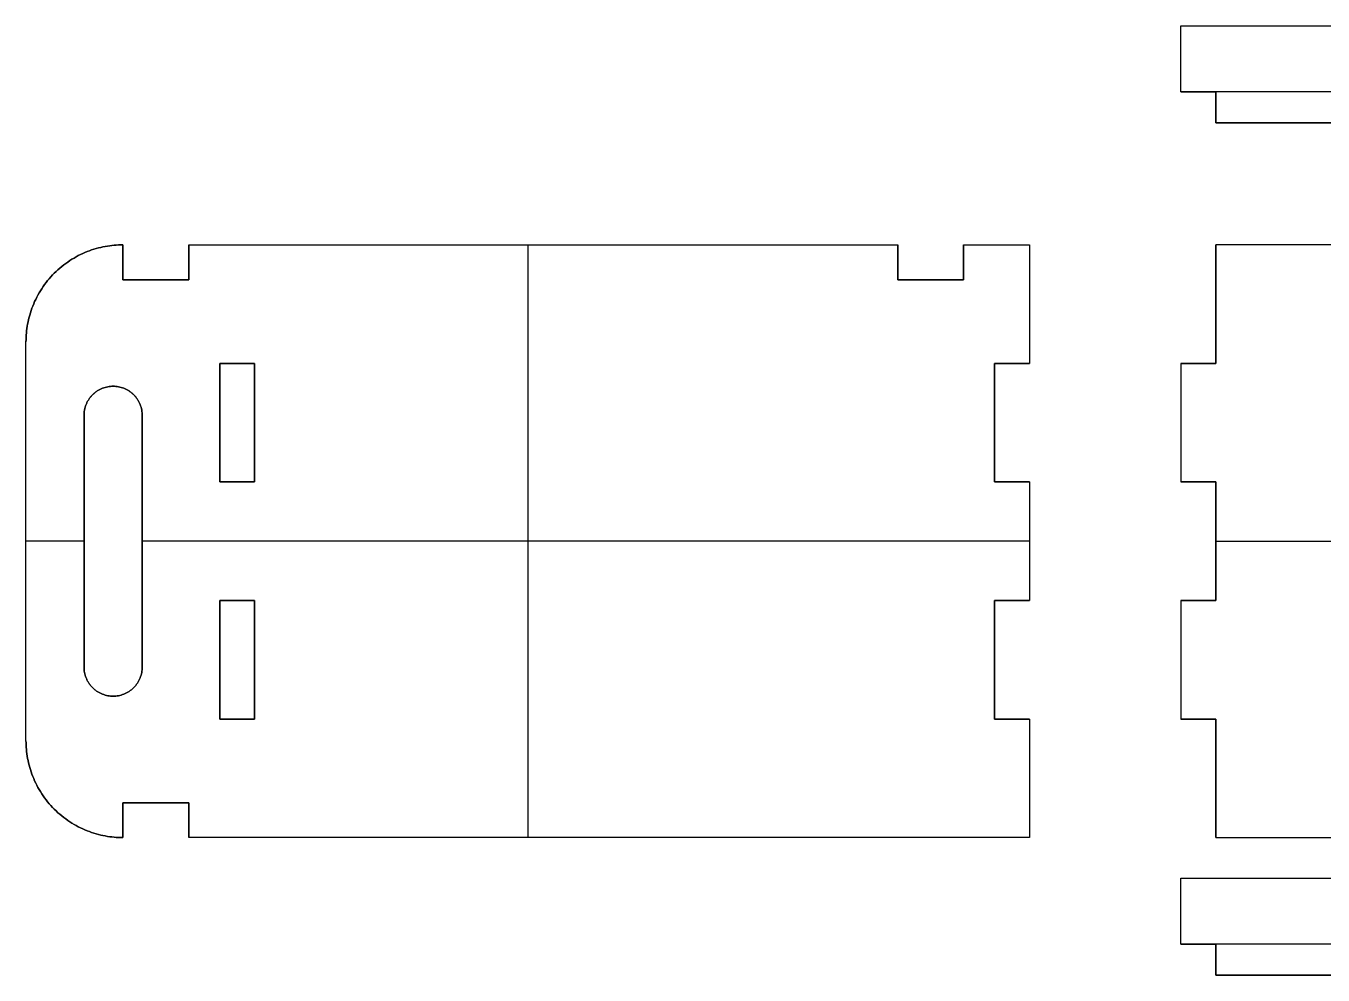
# Model space of a CAD drawing. Header units: millimetres. Extents: x -9556 to -1947, y -3269 to 306.
# Drawn here: x -4386 to -3716, y -1356 to -866 of the extents above; entities that cross this region are included whole.
import ezdxf

# ---------------------------------------------------------------- set-up
doc = ezdxf.new("R2010")
doc.units = ezdxf.units.MM
doc.header["$MEASUREMENT"] = 0
doc.layers.add('2 TRAY TROLLEY$PARTS LAID OUT$TROLLY', color=7, linetype='Continuous', true_color=0x000000)

msp = doc.modelspace()

# ---------------------------------------------------------------- linework, layer by layer
at = {"layer": '2 TRAY TROLLEY$PARTS LAID OUT$TROLLY', "color": 6, "true_color": 0xff00ff}
for p, q in [((-3789.66, -866.5, -41), (-3023.66, -866.5, -41)), ((-3789.66, -900.5, -41), (-3789.66, -866.5, -41)), ((-3041.66, -900.5, -50), (-3771.66, -900.5, -50)), ((-3041.66, -900.5, -32), (-3771.66, -900.5, -32)), ((-3771.66, -916.5, -39.77), (-3690.55, -916.5, -39.77)), ((-3731.11, -916.5, -32), (-3731.11, -916.5, -50)), ((-3789.66, -1306.47, -41), (-3023.66, -1306.47, -41)), ((-3789.66, -1340.47, -41), (-3789.66, -1306.47, -41)), ((-3041.66, -1340.47, -50), (-3771.66, -1340.47, -50)), ((-3041.66, -1340.47, -32), (-3771.66, -1340.47, -32)), ((-3771.66, -1356.47, -39.77), (-3690.55, -1356.47, -39.77)), ((-3731.11, -1356.47, -32), (-3731.11, -1356.47, -50))]:
    msp.add_line(p, q, dxfattribs=at)
at = {"layer": '2 TRAY TROLLEY$PARTS LAID OUT$TROLLY', "color": 96, "true_color": 0x007f00}
for p, q in [((-4335.91, -979.5, -32), (-4335.91, -979.5, -50)), ((-4301.91, -979.5, -41), (-3935.91, -979.5, -41)), ((-4126.91, -979.5, -50), (-4126.91, -1285.5, -50)), ((-4126.91, -979.5, -32), (-4126.91, -1285.5, -32)), ((-4126.91, -979.5, -50), (-4126.91, -979.5, -32)), ((-3901.91, -979.5, -41), (-3867.91, -979.5, -41)), ((-4335.91, -988.5, -50), (-4335.91, -988.5, -32)), ((-4301.91, -988.5, -50), (-4301.91, -988.5, -32)), ((-3935.91, -988.5, -50), (-3935.91, -988.5, -32)), ((-3901.91, -988.5, -50), (-3901.91, -988.5, -32)), ((-4335.91, -997.5, -32), (-4335.91, -997.5, -50)), ((-4318.91, -997.5, -50), (-4318.91, -997.5, -32)), ((-4301.91, -997.5, -50), (-4301.91, -997.5, -32)), ((-3935.91, -997.5, -32), (-3935.91, -997.5, -50)), ((-3918.91, -997.5, -50), (-3918.91, -997.5, -32)), ((-3901.91, -997.5, -50), (-3901.91, -997.5, -32)), ((-4285.91, -1040.7, -32), (-4285.91, -1040.7, -50)), ((-4276.91, -1040.7, -32), (-4276.91, -1040.7, -50)), ((-4267.91, -1040.7, -50), (-4267.91, -1040.7, -32)), ((-3885.91, -1040.7, -32), (-3885.91, -1040.7, -50)), ((-3876.91, -1040.7, -32), (-3876.91, -1040.7, -50)), ((-4285.91, -1071.3, -32), (-4285.91, -1071.3, -50)), ((-4267.91, -1071.3, -32), (-4267.91, -1071.3, -50)), ((-3885.91, -1071.3, -32), (-3885.91, -1071.3, -50)), ((-4285.91, -1101.9, -50), (-4285.91, -1101.9, -32)), ((-4276.91, -1101.9, -32), (-4276.91, -1101.9, -50)), ((-4267.91, -1101.9, -50), (-4267.91, -1101.9, -32)), ((-3885.91, -1101.9, -50), (-3885.91, -1101.9, -32)), ((-3876.91, -1101.9, -32), (-3876.91, -1101.9, -50)), ((-4355.91, -1132.5, -50), (-4385.91, -1132.5, -50)), ((-4355.91, -1132.5, -32), (-4385.91, -1132.5, -32)), ((-3867.91, -1132.5, -50), (-4325.91, -1132.5, -50)), ((-3867.91, -1132.5, -32), (-4325.91, -1132.5, -32)), ((-4285.91, -1163.1, -50), (-4285.91, -1163.1, -32)), ((-4276.91, -1163.1, -32), (-4276.91, -1163.1, -50)), ((-4267.91, -1163.1, -50), (-4267.91, -1163.1, -32)), ((-3885.91, -1163.1, -50), (-3885.91, -1163.1, -32)), ((-3876.91, -1163.1, -32), (-3876.91, -1163.1, -50)), ((-4285.91, -1193.7, -32), (-4285.91, -1193.7, -50)), ((-4267.91, -1193.7, -32), (-4267.91, -1193.7, -50)), ((-3885.91, -1193.7, -32), (-3885.91, -1193.7, -50)), ((-4285.91, -1224.3, -50), (-4285.91, -1224.3, -32)), ((-4276.91, -1224.3, -32), (-4276.91, -1224.3, -50)), ((-4267.91, -1224.3, -32), (-4267.91, -1224.3, -50)), ((-3885.91, -1224.3, -50), (-3885.91, -1224.3, -32)), ((-3876.91, -1224.3, -32), (-3876.91, -1224.3, -50)), ((-4335.91, -1267.5, -32), (-4335.91, -1267.5, -50)), ((-4318.91, -1267.5, -50), (-4318.91, -1267.5, -32)), ((-4301.91, -1267.5, -50), (-4301.91, -1267.5, -32)), ((-4335.91, -1276.5, -50), (-4335.91, -1276.5, -32)), ((-4301.91, -1276.5, -50), (-4301.91, -1276.5, -32)), ((-4335.91, -1285.5, -32), (-4335.91, -1285.5, -50)), ((-3867.91, -1285.5, -41), (-4301.91, -1285.5, -41)), ((-4126.91, -1285.5, -50), (-4126.91, -1285.5, -32))]:
    msp.add_line(p, q, dxfattribs=at)
at = {"layer": '2 TRAY TROLLEY$PARTS LAID OUT$TROLLY', "color": 5, "true_color": 0x0000ff}
for p, q in [((-3690.55, -979.5, -41), (-3771.66, -979.5, -41)), ((-3771.66, -1132.5, -32), (-3041.66, -1132.5, -32)), ((-3771.66, -1132.5, -50), (-3041.66, -1132.5, -50)), ((-3771.66, -1285.5, -41), (-3041.66, -1285.5, -41))]:
    msp.add_line(p, q, dxfattribs=at)
at = {"layer": '2 TRAY TROLLEY$PARTS LAID OUT$TROLLY', "color": 6, "true_color": 0xff00ff}
for points in [[(-3789.66, -866.5, -32), (-3789.66, -866.5, -41), (-3789.66, -866.5, -50)], [(-3789.66, -866.5, -32), (-3406.66, -866.5, -32), (-3023.66, -866.5, -32)], [(-3789.66, -866.5, -50), (-3406.66, -866.5, -50), (-3023.66, -866.5, -50)], [(-3789.66, -900.5, -32), (-3789.66, -883.5, -32), (-3789.66, -866.5, -32)], [(-3789.66, -900.5, -50), (-3789.66, -883.5, -50), (-3789.66, -866.5, -50)], [(-3789.66, -900.5, -32), (-3789.66, -900.5, -41), (-3789.66, -900.5, -50)], [(-3789.66, -900.5, -50), (-3780.66, -900.5, -50), (-3771.66, -900.5, -50)], [(-3771.66, -900.5, -32), (-3780.66, -900.5, -32), (-3789.66, -900.5, -32)], [(-3771.66, -900.5, -32), (-3771.66, -908.5, -32), (-3771.66, -916.5, -32)], [(-3771.66, -900.5, -50), (-3771.66, -900.5, -41), (-3771.66, -900.5, -32)], [(-3771.66, -916.5, -50), (-3771.66, -908.5, -50), (-3771.66, -900.5, -50)], [(-3771.66, -916.5, -32), (-3771.66, -916.5, -41), (-3771.66, -916.5, -50)], [(-3771.66, -916.5, -50), (-3731.11, -916.5, -50), (-3690.55, -916.5, -50)], [(-3690.55, -916.5, -32), (-3731.11, -916.5, -32), (-3771.66, -916.5, -32)], [(-3789.66, -1306.47, -32), (-3789.66, -1306.47, -41), (-3789.66, -1306.47, -50)], [(-3789.66, -1306.47, -32), (-3406.66, -1306.47, -32), (-3023.66, -1306.47, -32)], [(-3789.66, -1306.47, -50), (-3406.66, -1306.47, -50), (-3023.66, -1306.47, -50)], [(-3789.66, -1340.47, -32), (-3789.66, -1323.47, -32), (-3789.66, -1306.47, -32)], [(-3789.66, -1340.47, -50), (-3789.66, -1323.47, -50), (-3789.66, -1306.47, -50)], [(-3789.66, -1340.47, -32), (-3789.66, -1340.47, -41), (-3789.66, -1340.47, -50)], [(-3789.66, -1340.47, -50), (-3780.66, -1340.47, -50), (-3771.66, -1340.47, -50)], [(-3771.66, -1340.47, -32), (-3780.66, -1340.47, -32), (-3789.66, -1340.47, -32)], [(-3771.66, -1340.47, -32), (-3771.66, -1348.47, -32), (-3771.66, -1356.47, -32)], [(-3771.66, -1340.47, -50), (-3771.66, -1340.47, -41), (-3771.66, -1340.47, -32)], [(-3771.66, -1356.47, -50), (-3771.66, -1348.47, -50), (-3771.66, -1340.47, -50)], [(-3771.66, -1356.47, -32), (-3771.66, -1356.47, -41), (-3771.66, -1356.47, -50)], [(-3771.66, -1356.47, -50), (-3731.11, -1356.47, -50), (-3690.55, -1356.47, -50)], [(-3690.55, -1356.47, -32), (-3731.11, -1356.47, -32), (-3771.66, -1356.47, -32)]]:
    msp.add_open_spline(points, degree=2, dxfattribs=at)
at = {"layer": '2 TRAY TROLLEY$PARTS LAID OUT$TROLLY', "color": 96, "true_color": 0x007f00}
for points in [[(-4335.91, -979.5, -50), (-4385.91, -979.5, -50), (-4385.91, -1029.5, -50)], [(-4385.91, -1029.5, -32), (-4385.91, -979.5, -32), (-4335.91, -979.5, -32)], [(-4385.91, -1029.5, -41), (-4385.91, -979.5, -41), (-4335.91, -979.5, -41)], [(-4385.91, -1235.5, -50), (-4385.91, -1285.5, -50), (-4335.91, -1285.5, -50)], [(-4335.91, -1285.5, -32), (-4385.91, -1285.5, -32), (-4385.91, -1235.5, -32)], [(-4335.91, -1285.5, -41), (-4385.91, -1285.5, -41), (-4385.91, -1235.5, -41)]]:
    msp.add_rational_spline(points, [1, 0.707106781187, 1], degree=2, dxfattribs=at)
for points in [[(-4335.91, -997.5, -50), (-4335.91, -988.5, -50), (-4335.91, -979.5, -50)], [(-4335.91, -979.5, -32), (-4335.91, -988.5, -32), (-4335.91, -997.5, -32)], [(-4301.91, -979.5, -50), (-4301.91, -988.5, -50), (-4301.91, -997.5, -50)], [(-4301.91, -997.5, -32), (-4301.91, -988.5, -32), (-4301.91, -979.5, -32)], [(-4301.91, -979.5, -32), (-4301.91, -979.5, -41), (-4301.91, -979.5, -50)], [(-4301.91, -979.5, -50), (-4118.91, -979.5, -50), (-3935.91, -979.5, -50)], [(-4301.91, -979.5, -32), (-4118.91, -979.5, -32), (-3935.91, -979.5, -32)], [(-3935.91, -979.5, -32), (-3935.91, -979.5, -41), (-3935.91, -979.5, -50)], [(-3935.91, -997.5, -50), (-3935.91, -988.5, -50), (-3935.91, -979.5, -50)], [(-3935.91, -979.5, -32), (-3935.91, -988.5, -32), (-3935.91, -997.5, -32)], [(-3901.91, -979.5, -32), (-3901.91, -979.5, -41), (-3901.91, -979.5, -50)], [(-3901.91, -979.5, -50), (-3901.91, -988.5, -50), (-3901.91, -997.5, -50)], [(-3901.91, -997.5, -32), (-3901.91, -988.5, -32), (-3901.91, -979.5, -32)], [(-3901.91, -979.5, -50), (-3884.91, -979.5, -50), (-3867.91, -979.5, -50)], [(-3901.91, -979.5, -32), (-3884.91, -979.5, -32), (-3867.91, -979.5, -32)], [(-3867.91, -979.5, -50), (-3867.91, -1010.1, -50), (-3867.91, -1040.7, -50)], [(-3867.91, -979.5, -32), (-3867.91, -1010.1, -32), (-3867.91, -1040.7, -32)], [(-3867.91, -979.5, -50), (-3867.91, -979.5, -41), (-3867.91, -979.5, -32)], [(-3867.91, -979.5, -41), (-3867.91, -1010.1, -41), (-3867.91, -1040.7, -41)], [(-4371.27, -994.14, -32), (-4371.27, -994.14, -41), (-4371.27, -994.14, -50)], [(-4301.91, -997.5, -50), (-4318.91, -997.5, -50), (-4335.91, -997.5, -50)], [(-4335.91, -997.5, -32), (-4318.91, -997.5, -32), (-4301.91, -997.5, -32)], [(-3901.91, -997.5, -50), (-3918.91, -997.5, -50), (-3935.91, -997.5, -50)], [(-3935.91, -997.5, -32), (-3918.91, -997.5, -32), (-3901.91, -997.5, -32)], [(-4385.91, -1235.5, -50), (-4385.91, -1132.5, -50), (-4385.91, -1029.5, -50)], [(-4385.91, -1235.5, -32), (-4385.91, -1132.5, -32), (-4385.91, -1029.5, -32)], [(-4385.91, -1029.5, -32), (-4385.91, -1029.5, -41), (-4385.91, -1029.5, -50)], [(-4385.91, -1235.5, -41), (-4385.91, -1132.5, -41), (-4385.91, -1029.5, -41)], [(-4285.91, -1040.7, -50), (-4276.91, -1040.7, -50), (-4267.91, -1040.7, -50)], [(-4285.91, -1101.9, -50), (-4285.91, -1071.3, -50), (-4285.91, -1040.7, -50)], [(-4267.91, -1040.7, -32), (-4276.91, -1040.7, -32), (-4285.91, -1040.7, -32)], [(-4285.91, -1040.7, -32), (-4285.91, -1071.3, -32), (-4285.91, -1101.9, -32)], [(-4267.91, -1040.7, -50), (-4267.91, -1071.3, -50), (-4267.91, -1101.9, -50)], [(-4267.91, -1101.9, -32), (-4267.91, -1071.3, -32), (-4267.91, -1040.7, -32)], [(-3885.91, -1040.7, -50), (-3876.91, -1040.7, -50), (-3867.91, -1040.7, -50)], [(-3885.91, -1101.9, -50), (-3885.91, -1071.3, -50), (-3885.91, -1040.7, -50)], [(-3867.91, -1040.7, -32), (-3876.91, -1040.7, -32), (-3885.91, -1040.7, -32)], [(-3885.91, -1040.7, -32), (-3885.91, -1071.3, -32), (-3885.91, -1101.9, -32)], [(-3867.91, -1040.7, -50), (-3867.91, -1040.7, -41), (-3867.91, -1040.7, -32)], [(-4340.91, -1052.5, -50), (-4340.91, -1052.5, -41), (-4340.91, -1052.5, -32)], [(-4355.91, -1197.5, -50), (-4355.91, -1132.5, -50), (-4355.91, -1067.5, -50)], [(-4355.91, -1067.5, -32), (-4355.91, -1132.5, -32), (-4355.91, -1197.5, -32)], [(-4355.91, -1067.5, -50), (-4355.91, -1067.5, -41), (-4355.91, -1067.5, -32)], [(-4325.91, -1067.5, -50), (-4325.91, -1132.5, -50), (-4325.91, -1197.5, -50)], [(-4325.91, -1197.5, -32), (-4325.91, -1132.5, -32), (-4325.91, -1067.5, -32)], [(-4325.91, -1067.5, -50), (-4325.91, -1067.5, -41), (-4325.91, -1067.5, -32)], [(-4267.91, -1101.9, -50), (-4276.91, -1101.9, -50), (-4285.91, -1101.9, -50)], [(-4285.91, -1101.9, -32), (-4276.91, -1101.9, -32), (-4267.91, -1101.9, -32)], [(-3867.91, -1101.9, -50), (-3876.91, -1101.9, -50), (-3885.91, -1101.9, -50)], [(-3885.91, -1101.9, -32), (-3876.91, -1101.9, -32), (-3867.91, -1101.9, -32)], [(-3867.91, -1101.9, -50), (-3867.91, -1101.9, -41), (-3867.91, -1101.9, -32)], [(-3867.91, -1101.9, -50), (-3867.91, -1132.5, -50), (-3867.91, -1163.1, -50)], [(-3867.91, -1101.9, -32), (-3867.91, -1132.5, -32), (-3867.91, -1163.1, -32)], [(-3867.91, -1101.9, -41), (-3867.91, -1132.5, -41), (-3867.91, -1163.1, -41)], [(-4385.91, -1132.5, -50), (-4385.91, -1132.5, -41), (-4385.91, -1132.5, -32)], [(-4355.91, -1132.5, -50), (-4355.91, -1132.5, -41), (-4355.91, -1132.5, -32)], [(-4325.91, -1132.5, -50), (-4325.91, -1132.5, -41), (-4325.91, -1132.5, -32)], [(-3867.91, -1132.5, -50), (-3867.91, -1132.5, -41), (-3867.91, -1132.5, -32)], [(-4285.91, -1224.3, -50), (-4285.91, -1193.7, -50), (-4285.91, -1163.1, -50)], [(-4285.91, -1163.1, -50), (-4276.91, -1163.1, -50), (-4267.91, -1163.1, -50)], [(-4285.91, -1163.1, -32), (-4285.91, -1193.7, -32), (-4285.91, -1224.3, -32)], [(-4267.91, -1163.1, -32), (-4276.91, -1163.1, -32), (-4285.91, -1163.1, -32)], [(-4267.91, -1163.1, -50), (-4267.91, -1193.7, -50), (-4267.91, -1224.3, -50)], [(-4267.91, -1224.3, -32), (-4267.91, -1193.7, -32), (-4267.91, -1163.1, -32)], [(-3885.91, -1224.3, -50), (-3885.91, -1193.7, -50), (-3885.91, -1163.1, -50)], [(-3885.91, -1163.1, -50), (-3876.91, -1163.1, -50), (-3867.91, -1163.1, -50)], [(-3885.91, -1163.1, -32), (-3885.91, -1193.7, -32), (-3885.91, -1224.3, -32)], [(-3867.91, -1163.1, -32), (-3876.91, -1163.1, -32), (-3885.91, -1163.1, -32)], [(-3867.91, -1163.1, -50), (-3867.91, -1163.1, -41), (-3867.91, -1163.1, -32)], [(-4355.91, -1197.5, -50), (-4355.91, -1197.5, -41), (-4355.91, -1197.5, -32)], [(-4325.91, -1197.5, -50), (-4325.91, -1197.5, -41), (-4325.91, -1197.5, -32)], [(-4340.91, -1212.5, -50), (-4340.91, -1212.5, -41), (-4340.91, -1212.5, -32)], [(-4267.91, -1224.3, -50), (-4276.91, -1224.3, -50), (-4285.91, -1224.3, -50)], [(-4285.91, -1224.3, -32), (-4276.91, -1224.3, -32), (-4267.91, -1224.3, -32)], [(-3867.91, -1224.3, -50), (-3876.91, -1224.3, -50), (-3885.91, -1224.3, -50)], [(-3885.91, -1224.3, -32), (-3876.91, -1224.3, -32), (-3867.91, -1224.3, -32)], [(-3867.91, -1224.3, -32), (-3867.91, -1224.3, -41), (-3867.91, -1224.3, -50)], [(-3867.91, -1224.3, -50), (-3867.91, -1254.9, -50), (-3867.91, -1285.5, -50)], [(-3867.91, -1224.3, -32), (-3867.91, -1254.9, -32), (-3867.91, -1285.5, -32)], [(-3867.91, -1224.3, -41), (-3867.91, -1254.9, -41), (-3867.91, -1285.5, -41)], [(-4385.91, -1235.5, -32), (-4385.91, -1235.5, -41), (-4385.91, -1235.5, -50)], [(-4371.27, -1270.85, -32), (-4371.27, -1270.85, -41), (-4371.27, -1270.85, -50)], [(-4335.91, -1267.5, -50), (-4318.91, -1267.5, -50), (-4301.91, -1267.5, -50)], [(-4335.91, -1285.5, -50), (-4335.91, -1276.5, -50), (-4335.91, -1267.5, -50)], [(-4301.91, -1267.5, -32), (-4318.91, -1267.5, -32), (-4335.91, -1267.5, -32)], [(-4335.91, -1267.5, -32), (-4335.91, -1276.5, -32), (-4335.91, -1285.5, -32)], [(-4301.91, -1267.5, -50), (-4301.91, -1276.5, -50), (-4301.91, -1285.5, -50)], [(-4301.91, -1285.5, -32), (-4301.91, -1276.5, -32), (-4301.91, -1267.5, -32)], [(-3867.91, -1285.5, -50), (-4084.91, -1285.5, -50), (-4301.91, -1285.5, -50)], [(-3867.91, -1285.5, -32), (-4084.91, -1285.5, -32), (-4301.91, -1285.5, -32)], [(-4301.91, -1285.5, -32), (-4301.91, -1285.5, -41), (-4301.91, -1285.5, -50)], [(-3867.91, -1285.5, -50), (-3867.91, -1285.5, -41), (-3867.91, -1285.5, -32)]]:
    msp.add_open_spline(points, degree=2, dxfattribs=at)
at = {"layer": '2 TRAY TROLLEY$PARTS LAID OUT$TROLLY', "color": 5, "true_color": 0x0000ff}
for points in [[(-3771.66, -979.5, -32), (-3771.66, -1010.1, -32), (-3771.66, -1040.7, -32)], [(-3771.66, -1040.7, -50), (-3771.66, -1010.1, -50), (-3771.66, -979.5, -50)], [(-3771.66, -979.5, -32), (-3771.66, -979.5, -41), (-3771.66, -979.5, -50)], [(-3690.55, -979.5, -32), (-3731.11, -979.5, -32), (-3771.66, -979.5, -32)], [(-3690.55, -979.5, -50), (-3731.11, -979.5, -50), (-3771.66, -979.5, -50)], [(-3771.66, -1010.1, -32), (-3771.66, -1010.1, -41), (-3771.66, -1010.1, -50)], [(-3771.66, -1040.7, -32), (-3780.66, -1040.7, -32), (-3789.66, -1040.7, -32)], [(-3789.66, -1040.7, -50), (-3780.66, -1040.7, -50), (-3771.66, -1040.7, -50)], [(-3789.66, -1040.7, -32), (-3789.66, -1040.7, -41), (-3789.66, -1040.7, -50)], [(-3789.66, -1040.7, -32), (-3789.66, -1071.3, -32), (-3789.66, -1101.9, -32)], [(-3789.66, -1040.7, -50), (-3789.66, -1071.3, -50), (-3789.66, -1101.9, -50)], [(-3789.66, -1040.7, -41), (-3789.66, -1071.3, -41), (-3789.66, -1101.9, -41)], [(-3771.66, -1040.7, -32), (-3771.66, -1040.7, -41), (-3771.66, -1040.7, -50)], [(-3789.66, -1101.9, -32), (-3780.66, -1101.9, -32), (-3771.66, -1101.9, -32)], [(-3771.66, -1101.9, -50), (-3780.66, -1101.9, -50), (-3789.66, -1101.9, -50)], [(-3789.66, -1101.9, -50), (-3789.66, -1101.9, -41), (-3789.66, -1101.9, -32)], [(-3771.66, -1101.9, -32), (-3771.66, -1132.5, -32), (-3771.66, -1163.1, -32)], [(-3771.66, -1163.1, -50), (-3771.66, -1132.5, -50), (-3771.66, -1101.9, -50)], [(-3771.66, -1101.9, -32), (-3771.66, -1101.9, -41), (-3771.66, -1101.9, -50)], [(-3771.66, -1132.5, -32), (-3771.66, -1132.5, -41), (-3771.66, -1132.5, -50)], [(-3771.66, -1163.1, -32), (-3780.66, -1163.1, -32), (-3789.66, -1163.1, -32)], [(-3789.66, -1163.1, -50), (-3780.66, -1163.1, -50), (-3771.66, -1163.1, -50)], [(-3789.66, -1163.1, -32), (-3789.66, -1163.1, -41), (-3789.66, -1163.1, -50)], [(-3789.66, -1163.1, -32), (-3789.66, -1193.7, -32), (-3789.66, -1224.3, -32)], [(-3789.66, -1163.1, -50), (-3789.66, -1193.7, -50), (-3789.66, -1224.3, -50)], [(-3789.66, -1163.1, -41), (-3789.66, -1193.7, -41), (-3789.66, -1224.3, -41)], [(-3771.66, -1163.1, -32), (-3771.66, -1163.1, -41), (-3771.66, -1163.1, -50)], [(-3789.66, -1224.3, -32), (-3780.66, -1224.3, -32), (-3771.66, -1224.3, -32)], [(-3771.66, -1224.3, -50), (-3780.66, -1224.3, -50), (-3789.66, -1224.3, -50)], [(-3789.66, -1224.3, -50), (-3789.66, -1224.3, -41), (-3789.66, -1224.3, -32)], [(-3771.66, -1224.3, -32), (-3771.66, -1254.9, -32), (-3771.66, -1285.5, -32)], [(-3771.66, -1285.5, -50), (-3771.66, -1254.9, -50), (-3771.66, -1224.3, -50)], [(-3771.66, -1224.3, -32), (-3771.66, -1224.3, -41), (-3771.66, -1224.3, -50)], [(-3771.66, -1254.9, -32), (-3771.66, -1254.9, -41), (-3771.66, -1254.9, -50)], [(-3771.66, -1285.5, -32), (-3771.66, -1285.5, -41), (-3771.66, -1285.5, -50)], [(-3771.66, -1285.5, -32), (-3406.66, -1285.5, -32), (-3041.66, -1285.5, -32)], [(-3771.66, -1285.5, -50), (-3406.66, -1285.5, -50), (-3041.66, -1285.5, -50)]]:
    msp.add_open_spline(points, degree=2, dxfattribs=at)
at = {"layer": '2 TRAY TROLLEY$PARTS LAID OUT$TROLLY', "color": 96, "true_color": 0x007f00}
for points, knots in [([(-4355.91, -1067.5, -50), (-4355.91, -1052.5, -50), (-4340.91, -1052.5, -50), (-4325.91, -1052.5, -50), (-4325.91, -1067.5, -50)], [-187.809725, -187.809725, -187.809725, -164.24778, -164.24778, -140.685835, -140.685835, -140.685835]), ([(-4325.91, -1067.5, -32), (-4325.91, -1052.5, -32), (-4340.91, -1052.5, -32), (-4355.91, -1052.5, -32), (-4355.91, -1067.5, -32)], [140.685835, 140.685835, 140.685835, 164.24778, 164.24778, 187.809725, 187.809725, 187.809725]), ([(-4325.91, -1197.5, -50), (-4325.91, -1212.5, -50), (-4340.91, -1212.5, -50), (-4355.91, -1212.5, -50), (-4355.91, -1197.5, -50)], [-70.685835, -70.685835, -70.685835, -47.12389, -47.12389, -23.561945, -23.561945, -23.561945]), ([(-4355.91, -1197.5, -32), (-4355.91, -1212.5, -32), (-4340.91, -1212.5, -32), (-4325.91, -1212.5, -32), (-4325.91, -1197.5, -32)], [23.561945, 23.561945, 23.561945, 47.12389, 47.12389, 70.685835, 70.685835, 70.685835])]:
    msp.add_rational_spline(points, [1, 0.707106781187, 1, 0.707106781187, 1], degree=2, knots=knots, dxfattribs=at)

doc.saveas('drawing.dxf')
